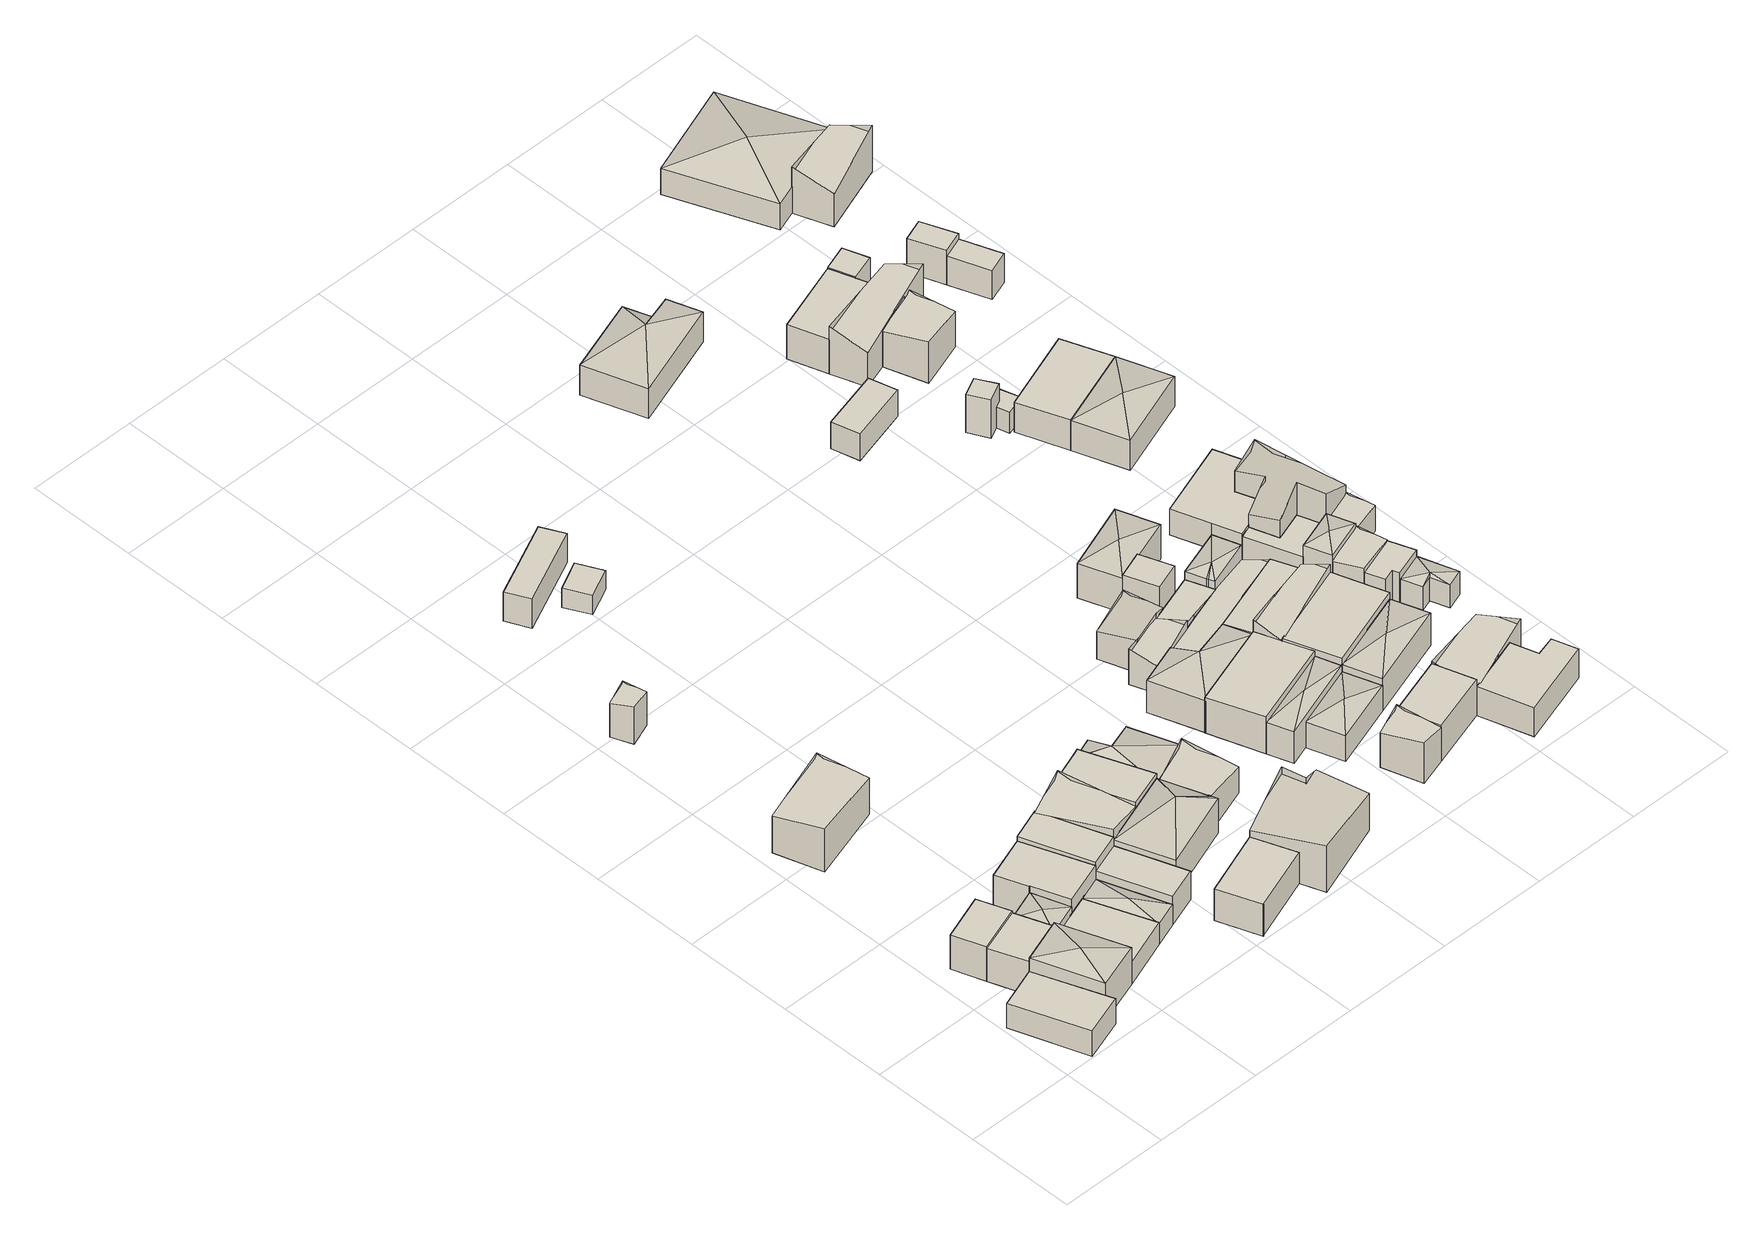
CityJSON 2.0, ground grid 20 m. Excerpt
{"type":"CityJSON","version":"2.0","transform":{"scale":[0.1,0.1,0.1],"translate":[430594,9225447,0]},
"CityObjects":{
"building1":{"type":"Building","attributes":{"Building Type":"Residential","Roof Shape":"shed","Roof Material":"Clay Tile Shingle","Roof Material Code":3,"Roof Direction":"southwest","Building Height":4.97,"Roof Slope":15.8,"Footprint Area":112.53,"Solar PV Capacity Low":14.09,"Solar PV Capacity High":18.51,"Solar Annual Energy Low":20317,"Solar Annual Energy High":26776,"Suitable PV Area":84.12},"geometry":[{"type":"MultiSurface","lod":"2.2","boundaries":[[[0,1,2,3]],[[3,2,4,5]],[[2,1,6,4]],[[1,0,7,6]],[[0,3,5,7]],[[5,4,6,7]]]}]},
"building2":{"type":"Building","attributes":{"Building Type":"Residential","Roof Shape":"flat","Roof Material":"Concrete Glazed Tile","Roof Material Code":1,"Roof Direction":"southwest","Building Height":7.09,"Roof Slope":11.8,"Footprint Area":53.39,"Solar PV Capacity Low":6.68,"Solar PV Capacity High":8.78,"Solar Annual Energy Low":9639,"Solar Annual Energy High":12704,"Suitable PV Area":39.91},"geometry":[{"type":"MultiSurface","lod":"2.2","boundaries":[[[8,9,10,11]],[[11,10,12,13]],[[10,9,14,12]],[[9,8,15,14]],[[8,11,13,15]],[[13,12,14,15]]]}]},
"building3":{"type":"Building","attributes":{"Building Type":"Residential","Roof Shape":"shed","Roof Material":"Concrete Glazed Tile","Roof Material Code":1,"Roof Direction":"southwest","Building Height":6.73,"Roof Slope":15.9,"Footprint Area":62.26,"Solar PV Capacity Low":7.8,"Solar PV Capacity High":10.24,"Solar Annual Energy Low":11240,"Solar Annual Energy High":14814,"Suitable PV Area":46.54},"geometry":[{"type":"MultiSurface","lod":"2.2","boundaries":[[[11,10,0,16]],[[16,0,17,18]],[[0,10,19,17]],[[10,11,20,19]],[[11,16,18,20]],[[18,17,19,20]]]}]},
"building4":{"type":"Building","attributes":{"Building Type":"Residential","Roof Shape":"hip","Roof Material":"Concrete Glazed Tile","Roof Material Code":1,"Roof Direction":"southwest","Building Height":7.65,"Roof Slope":22.9,"Footprint Area":112.6,"Solar PV Capacity Low":14.1,"Solar PV Capacity High":18.52,"Solar Annual Energy Low":20329,"Solar Annual Energy High":26793,"Suitable PV Area":84.17},"geometry":[{"type":"MultiSurface","lod":"2.2","boundaries":[[[0,21,22,16]],[[16,22,23,24]],[[22,21,25,23]],[[21,0,26,25]],[[0,16,24,26]],[[24,23,27]],[[23,25,27]],[[25,26,27]],[[26,24,27]]]}]},
"building5":{"type":"Building","attributes":{"Building Type":"Residential","Roof Shape":"hip","Roof Material":"Concrete Glazed Tile","Roof Material Code":1,"Roof Direction":"southwest","Building Height":5.55,"Roof Slope":22.8,"Footprint Area":43.38,"Solar PV Capacity Low":5.43,"Solar PV Capacity High":7.13,"Solar Annual Energy Low":7832,"Solar Annual Energy High":10322,"Suitable PV Area":32.43},"geometry":[{"type":"MultiSurface","lod":"2.2","boundaries":[[[28,11,16,29]],[[29,16,30,31]],[[16,11,32,30]],[[11,28,33,32]],[[28,29,31,33]],[[31,30,34]],[[30,32,34]],[[32,33,34]],[[33,31,34]]]}]},
"building6":{"type":"Building","attributes":{"Building Type":"Residential","Roof Shape":"shed","Roof Material":"Concrete Glazed Tile","Roof Material Code":1,"Roof Direction":"southwest","Building Height":4.19,"Roof Slope":15.1,"Footprint Area":125.39,"Solar PV Capacity Low":15.7,"Solar PV Capacity High":20.62,"Solar Annual Energy Low":22639,"Solar Annual Energy High":29837,"Suitable PV Area":93.73},"geometry":[{"type":"MultiSurface","lod":"2.2","boundaries":[[[35,16,22,36]],[[36,22,37,38]],[[22,16,39,37]],[[16,35,40,39]],[[35,36,38,40]],[[38,37,39,40]]]}]},
"building7":{"type":"Building","attributes":{"Building Type":"Residential","Roof Shape":"gable","Roof Material":"Concrete Glazed Tile","Roof Material Code":1,"Roof Direction":"southwest","Building Height":7.56,"Roof Slope":34.8,"Footprint Area":125.87,"Solar PV Capacity Low":15.76,"Solar PV Capacity High":20.7,"Solar Annual Energy Low":22725,"Solar Annual Energy High":29950,"Suitable PV Area":94.09},"geometry":[{"type":"MultiSurface","lod":"2.2","boundaries":[[[41,42,43,44]],[[44,43,45,46]],[[43,42,47,45]],[[42,41,48,47]],[[41,44,46,48]],[[46,45,47,48]]]}]},
"building8":{"type":"Building","attributes":{"Building Type":"Residential","Roof Shape":"shed","Roof Material":"Concrete Glazed Tile","Roof Material Code":1,"Roof Direction":"southwest","Building Height":6.76,"Roof Slope":14.5,"Footprint Area":108.68,"Solar PV Capacity Low":13.61,"Solar PV Capacity High":17.87,"Solar Annual Energy Low":19622,"Solar Annual Energy High":25861,"Suitable PV Area":81.24},"geometry":[{"type":"MultiSurface","lod":"2.2","boundaries":[[[49,50,51,28,29,52]],[[52,29,53,54]],[[29,28,55,53]],[[28,51,56,55]],[[51,50,57,56]],[[50,49,58,57]],[[49,52,54,58]],[[54,53,55,56,57,58]]]}]},
"building9":{"type":"Building","attributes":{"Building Type":"Residential","Roof Shape":"hip","Roof Material":"Concrete Glazed Tile","Roof Material Code":1,"Roof Direction":"southwest","Building Height":4.21,"Roof Slope":25.6,"Footprint Area":60.05,"Solar PV Capacity Low":7.52,"Solar PV Capacity High":9.88,"Solar Annual Energy Low":10842,"Solar Annual Energy High":14289,"Suitable PV Area":44.89},"geometry":[{"type":"MultiSurface","lod":"2.2","boundaries":[[[35,36,59,52]],[[52,59,60,61]],[[59,36,62,60]],[[36,35,40,62]],[[35,52,61,40]],[[61,60,63]],[[60,62,63]],[[62,40,63]],[[40,61,63]]]}]},
"building10":{"type":"Building","attributes":{"Building Type":"Residential","Roof Shape":"gable","Roof Material":"Concrete Glazed Tile","Roof Material Code":1,"Roof Direction":"southwest","Building Height":7.05,"Roof Slope":28,"Footprint Area":17.89,"Solar PV Capacity Low":2.24,"Solar PV Capacity High":2.94,"Solar Annual Energy Low":3230,"Solar Annual Energy High":4257,"Suitable PV Area":13.37},"geometry":[{"type":"MultiSurface","lod":"2.2","boundaries":[[[64,65,66,67]],[[67,66,68,69]],[[66,65,70,68]],[[65,64,71,70]],[[64,67,69,71]],[[69,68,70,71]]]}]},
"building11":{"type":"Building","attributes":{"Building Type":"Residential","Roof Shape":"flat","Roof Material":"Concrete Glazed Tile","Roof Material Code":1,"Roof Direction":"southwest","Building Height":7.66,"Roof Slope":14.9,"Footprint Area":80.57,"Solar PV Capacity Low":10.09,"Solar PV Capacity High":13.25,"Solar Annual Energy Low":14546,"Solar Annual Energy High":19171,"Suitable PV Area":60.22},"geometry":[{"type":"MultiSurface","lod":"2.2","boundaries":[[[72,49,52,73]],[[73,52,74,75]],[[52,49,76,74]],[[49,72,77,76]],[[72,73,75,77]],[[75,74,76,77]]]}]},
"building12":{"type":"Building","attributes":{"Building Type":"Residential","Roof Shape":"flat","Roof Material":"Concrete Glazed Tile","Roof Material Code":1,"Roof Direction":"southwest","Building Height":5.9,"Roof Slope":10.7,"Footprint Area":78.92,"Solar PV Capacity Low":9.88,"Solar PV Capacity High":12.98,"Solar Annual Energy Low":14249,"Solar Annual Energy High":18779,"Suitable PV Area":59},"geometry":[{"type":"MultiSurface","lod":"2.2","boundaries":[[[52,59,78,73]],[[73,78,79,80]],[[78,59,81,79]],[[59,52,82,81]],[[52,73,80,82]],[[80,79,81,82]]]}]},
"building13":{"type":"Building","attributes":{"Building Type":"Residential","Roof Shape":"gable","Roof Material":"Concrete Glazed Tile","Roof Material Code":1,"Roof Direction":"southwest","Building Height":7.24,"Roof Slope":27.8,"Footprint Area":102.89,"Solar PV Capacity Low":12.88,"Solar PV Capacity High":16.92,"Solar Annual Energy Low":18577,"Solar Annual Energy High":24483,"Suitable PV Area":76.91},"geometry":[{"type":"MultiSurface","lod":"2.2","boundaries":[[[83,72,73,84]],[[84,73,85,86]],[[73,72,87,85]],[[72,83,88,87]],[[83,84,86,88]],[[86,85,87,88]]]}]},
"building14":{"type":"Building","attributes":{"Building Type":"Residential","Roof Shape":"shed","Roof Material":"Concrete Glazed Tile","Roof Material Code":1,"Roof Direction":"southwest","Building Height":6.35,"Roof Slope":13.1,"Footprint Area":103.52,"Solar PV Capacity Low":12.96,"Solar PV Capacity High":17.02,"Solar Annual Energy Low":18690,"Solar Annual Energy High":24632,"Suitable PV Area":77.38},"geometry":[{"type":"MultiSurface","lod":"2.2","boundaries":[[[89,90,91,92,93]],[[93,92,94,95]],[[92,91,96,94]],[[91,90,97,96]],[[90,89,98,97]],[[89,93,95,98]],[[95,94,96,97,98]]]}]},
"building15":{"type":"Building","attributes":{"Building Type":"Residential","Roof Shape":"hip","Roof Material":"Concrete Glazed Tile","Roof Material Code":1,"Roof Direction":"southwest","Building Height":7.12,"Roof Slope":26.9,"Footprint Area":154.32,"Solar PV Capacity Low":19.32,"Solar PV Capacity High":25.38,"Solar Annual Energy Low":27861,"Solar Annual Energy High":36718,"Suitable PV Area":115.35},"geometry":[{"type":"MultiSurface","lod":"2.2","boundaries":[[[73,99,100,101,102,103,104]],[[104,103,105,106]],[[103,102,107,105]],[[102,101,108,107]],[[101,100,109,108]],[[100,99,110,109]],[[99,73,111,110]],[[73,104,106,111]],[[106,105,112]],[[105,107,112]],[[107,108,112]],[[108,109,112]],[[109,110,112]],[[110,111,112]],[[111,106,112]]]}]},
"building16":{"type":"Building","attributes":{"Building Type":"Residential","Roof Shape":"shed","Roof Material":"Concrete Glazed Tile","Roof Material Code":1,"Roof Direction":"southwest","Building Height":7.72,"Roof Slope":18,"Footprint Area":93.07,"Solar PV Capacity Low":11.65,"Solar PV Capacity High":15.3,"Solar Annual Energy Low":16803,"Solar Annual Energy High":22144,"Suitable PV Area":69.57},"geometry":[{"type":"MultiSurface","lod":"2.2","boundaries":[[[113,83,84,104]],[[104,84,114,115]],[[84,83,116,114]],[[83,113,117,116]],[[113,104,115,117]],[[115,114,116,117]]]}]},
"building17":{"type":"Building","attributes":{"Building Type":"Residential","Roof Shape":"shed","Roof Material":"Concrete Glazed Tile","Roof Material Code":1,"Roof Direction":"southwest","Building Height":5.9,"Roof Slope":11.2,"Footprint Area":70.8,"Solar PV Capacity Low":8.86,"Solar PV Capacity High":11.64,"Solar Annual Energy Low":12782,"Solar Annual Energy High":16846,"Suitable PV Area":52.92},"geometry":[{"type":"MultiSurface","lod":"2.2","boundaries":[[[118,119,120,121]],[[121,120,122,123]],[[120,119,124,122]],[[119,118,125,124]],[[118,121,123,125]],[[123,122,124,125]]]}]},
"building18":{"type":"Building","attributes":{"Building Type":"Residential","Roof Shape":"flat","Roof Material":"Concrete Glazed Tile","Roof Material Code":1,"Roof Direction":"southwest","Building Height":4.03,"Roof Slope":9.4,"Footprint Area":28.44,"Solar PV Capacity Low":3.56,"Solar PV Capacity High":4.68,"Solar Annual Energy Low":5135,"Solar Annual Energy High":6767,"Suitable PV Area":21.26},"geometry":[{"type":"MultiSurface","lod":"2.2","boundaries":[[[126,127,128,129]],[[129,128,130,131]],[[128,127,132,130]],[[127,126,133,132]],[[126,129,131,133]],[[131,130,132,133]]]}]},
"building19":{"type":"Building","attributes":{"Building Type":"Residential","Roof Shape":"gable","Roof Material":"Concrete Glazed Tile","Roof Material Code":1,"Roof Direction":"southwest","Building Height":7.69,"Roof Slope":29.5,"Footprint Area":175.92,"Solar PV Capacity Low":22.03,"Solar PV Capacity High":28.93,"Solar Annual Energy Low":31761,"Solar Annual Energy High":41858,"Suitable PV Area":131.5},"geometry":[{"type":"MultiSurface","lod":"2.2","boundaries":[[[134,135,136,89,137,138]],[[138,137,139,140]],[[137,89,141,139]],[[89,136,142,141]],[[136,135,143,142]],[[135,134,144,143]],[[134,138,140,144]],[[140,139,141,142,143,144]]]}]},
"building20":{"type":"Building","attributes":{"Building Type":"Residential","Roof Shape":"hip","Roof Material":"Concrete Glazed Tile","Roof Material Code":1,"Roof Direction":"southwest","Building Height":5.99,"Roof Slope":27.5,"Footprint Area":102.04,"Solar PV Capacity Low":12.78,"Solar PV Capacity High":16.78,"Solar Annual Energy Low":18422,"Solar Annual Energy High":24279,"Suitable PV Area":76.27},"geometry":[{"type":"MultiSurface","lod":"2.2","boundaries":[[[113,104,145,146,147,148,149]],[[149,148,150,151]],[[148,147,152,150]],[[147,146,153,152]],[[146,145,154,153]],[[145,104,155,154]],[[104,113,156,155]],[[113,149,151,156]],[[151,150,157]],[[150,152,157]],[[152,153,157]],[[153,154,157]],[[154,155,157]],[[155,156,157]],[[156,151,157]]]}]},
"building21":{"type":"Building","attributes":{"Building Type":"Residential","Roof Shape":"gable","Roof Material":"Concrete Glazed Tile","Roof Material Code":1,"Roof Direction":"southwest","Building Height":5.41,"Roof Slope":34.1,"Footprint Area":86.04,"Solar PV Capacity Low":10.77,"Solar PV Capacity High":14.15,"Solar Annual Energy Low":15534,"Solar Annual Energy High":20472,"Suitable PV Area":64.31},"geometry":[{"type":"MultiSurface","lod":"2.2","boundaries":[[[145,104,103,102,158]],[[158,102,159,160]],[[102,103,161,159]],[[103,104,162,161]],[[104,145,163,162]],[[145,158,160,163]],[[160,159,161,162,163]]]}]},
"building22":{"type":"Building","attributes":{"Building Type":"Residential","Roof Shape":"hip","Roof Material":"Concrete Glazed Tile","Roof Material Code":1,"Roof Direction":"southwest","Building Height":6.63,"Roof Slope":26.5,"Footprint Area":122.01,"Solar PV Capacity Low":15.28,"Solar PV Capacity High":20.06,"Solar Annual Energy Low":22028,"Solar Annual Energy High":29031,"Suitable PV Area":91.2},"geometry":[{"type":"MultiSurface","lod":"2.2","boundaries":[[[164,165,166,167,168,169]],[[169,168,170,171]],[[168,167,172,170]],[[167,166,173,172]],[[166,165,174,173]],[[165,164,175,174]],[[164,169,171,175]],[[171,170,176]],[[170,172,176]],[[172,173,176]],[[173,174,176]],[[174,175,176]],[[175,171,176]]]}]},
"building23":{"type":"Building","attributes":{"Building Type":"Residential","Roof Shape":"shed","Roof Material":"Concrete Glazed Tile","Roof Material Code":1,"Roof Direction":"southwest","Building Height":7.16,"Roof Slope":19.8,"Footprint Area":167.27,"Solar PV Capacity Low":20.94,"Solar PV Capacity High":27.51,"Solar Annual Energy Low":30199,"Solar Annual Energy High":39800,"Suitable PV Area":125.03},"geometry":[{"type":"MultiSurface","lod":"2.2","boundaries":[[[177,178,179,180]],[[180,179,181,182]],[[179,178,183,181]],[[178,177,184,183]],[[177,180,182,184]],[[182,181,183,184]]]}]},
"building24":{"type":"Building","attributes":{"Building Type":"Residential","Roof Shape":"hip","Roof Material":"Concrete Glazed Tile","Roof Material Code":1,"Roof Direction":"southwest","Building Height":6.55,"Roof Slope":22.4,"Footprint Area":74.97,"Solar PV Capacity Low":9.39,"Solar PV Capacity High":12.33,"Solar Annual Energy Low":13535,"Solar Annual Energy High":17838,"Suitable PV Area":56.04},"geometry":[{"type":"MultiSurface","lod":"2.2","boundaries":[[[180,179,185,186]],[[186,185,187,188]],[[185,179,189,187]],[[179,180,190,189]],[[180,186,188,190]],[[188,187,191]],[[187,189,191]],[[189,190,191]],[[190,188,191]]]}]},
"building25":{"type":"Building","attributes":{"Building Type":"Residential","Roof Shape":"gable","Roof Material":"Concrete Glazed Tile","Roof Material Code":1,"Roof Direction":"southwest","Building Height":5.63,"Roof Slope":32.2,"Footprint Area":48.17,"Solar PV Capacity Low":6.03,"Solar PV Capacity High":7.92,"Solar Annual Energy Low":8696,"Solar Annual Energy High":11461,"Suitable PV Area":36.01},"geometry":[{"type":"MultiSurface","lod":"2.2","boundaries":[[[192,167,193,194,195,196]],[[196,195,197,198]],[[195,194,199,197]],[[194,193,200,199]],[[193,167,201,200]],[[167,192,202,201]],[[192,196,198,202]],[[198,197,199,200,201,202]]]}]},
"building26":{"type":"Building","attributes":{"Building Type":"Residential","Roof Shape":"gable","Roof Material":"Concrete Glazed Tile","Roof Material Code":1,"Roof Direction":"southwest","Building Height":7.14,"Roof Slope":32.4,"Footprint Area":40.78,"Solar PV Capacity Low":5.11,"Solar PV Capacity High":6.71,"Solar Annual Energy Low":7363,"Solar Annual Energy High":9704,"Suitable PV Area":30.48},"geometry":[{"type":"MultiSurface","lod":"2.2","boundaries":[[[203,204,205,206]],[[206,205,207,208]],[[205,204,209,207]],[[204,203,210,209]],[[203,206,208,210]],[[208,207,209,210]]]}]},
"building27":{"type":"Building","attributes":{"Building Type":"Residential","Roof Shape":"hip","Roof Material":"Concrete Glazed Tile","Roof Material Code":1,"Roof Direction":"southwest","Building Height":5.34,"Roof Slope":25,"Footprint Area":84.3,"Solar PV Capacity Low":10.55,"Solar PV Capacity High":13.86,"Solar Annual Energy Low":15219,"Solar Annual Energy High":20057,"Suitable PV Area":63.01},"geometry":[{"type":"MultiSurface","lod":"2.2","boundaries":[[[186,211,212,213]],[[213,212,214,215]],[[212,211,216,214]],[[211,186,217,216]],[[186,213,215,217]],[[215,214,218]],[[214,216,218]],[[216,217,218]],[[217,215,218]]]}]},
"building28":{"type":"Building","attributes":{"Building Type":"Residential","Roof Shape":"gable","Roof Material":"Concrete Glazed Tile","Roof Material Code":1,"Roof Direction":"southwest","Building Height":5.71,"Roof Slope":28.3,"Footprint Area":60.5,"Solar PV Capacity Low":7.58,"Solar PV Capacity High":9.95,"Solar Annual Energy Low":10923,"Solar Annual Energy High":14396,"Suitable PV Area":45.22},"geometry":[{"type":"MultiSurface","lod":"2.2","boundaries":[[[219,220,221,194,222,223]],[[223,222,224,225]],[[222,194,226,224]],[[194,221,227,226]],[[221,220,228,227]],[[220,219,229,228]],[[219,223,225,229]],[[225,224,226,227,228,229]]]}]},
"building29":{"type":"Building","attributes":{"Building Type":"Residential","Roof Shape":"flat","Roof Material":"Concrete Glazed Tile","Roof Material Code":1,"Roof Direction":"southwest","Building Height":7.52,"Roof Slope":7.3,"Footprint Area":85.91,"Solar PV Capacity Low":10.76,"Solar PV Capacity High":14.13,"Solar Annual Energy Low":15511,"Solar Annual Energy High":20442,"Suitable PV Area":64.22},"geometry":[{"type":"MultiSurface","lod":"2.2","boundaries":[[[230,203,206,231]],[[231,206,232,233]],[[206,203,234,232]],[[203,230,235,234]],[[230,231,233,235]],[[233,232,234,235]]]}]},
"building30":{"type":"Building","attributes":{"Building Type":"Residential","Roof Shape":"shed","Roof Material":"Concrete Glazed Tile","Roof Material Code":1,"Roof Direction":"southwest","Building Height":5.46,"Roof Slope":19.6,"Footprint Area":49.72,"Solar PV Capacity Low":6.23,"Solar PV Capacity High":8.18,"Solar Annual Energy Low":8977,"Solar Annual Energy High":11831,"Suitable PV Area":37.17},"geometry":[{"type":"MultiSurface","lod":"2.2","boundaries":[[[236,237,194,193,238]],[[238,193,239,240]],[[193,194,199,239]],[[194,237,241,199]],[[237,236,242,241]],[[236,238,240,242]],[[240,239,199,241,242]]]}]},
"building31":{"type":"Building","attributes":{"Building Type":"Residential","Roof Shape":"shed","Roof Material":"Concrete Glazed Tile","Roof Material Code":1,"Roof Direction":"southwest","Building Height":7.89,"Roof Slope":11.1,"Footprint Area":31.93,"Solar PV Capacity Low":4,"Solar PV Capacity High":5.25,"Solar Annual Energy Low":5764,"Solar Annual Energy High":7597,"Suitable PV Area":23.87},"geometry":[{"type":"MultiSurface","lod":"2.2","boundaries":[[[243,244,245,246]],[[246,245,247,248]],[[245,244,249,247]],[[244,243,250,249]],[[243,246,248,250]],[[248,247,249,250]]]}]},
"building32":{"type":"Building","attributes":{"Building Type":"Residential","Roof Shape":"gable","Roof Material":"Concrete Glazed Tile","Roof Material Code":1,"Roof Direction":"southwest","Building Height":4.05,"Roof Slope":28,"Footprint Area":114.8,"Solar PV Capacity Low":14.37,"Solar PV Capacity High":18.88,"Solar Annual Energy Low":20727,"Solar Annual Energy High":27317,"Suitable PV Area":85.82},"geometry":[{"type":"MultiSurface","lod":"2.2","boundaries":[[[251,252,253,236,238,193,167,166,165,254,255]],[[255,254,256,257]],[[254,165,258,256]],[[165,166,259,258]],[[166,167,260,259]],[[167,193,261,260]],[[193,238,262,261]],[[238,236,263,262]],[[236,253,264,263]],[[253,252,265,264]],[[252,251,266,265]],[[251,255,257,266]],[[257,256,258,259,260,261,262,263,264,265,266]]]}]},
"building33":{"type":"Building","attributes":{"Building Type":"Residential","Roof Shape":"hip","Roof Material":"Concrete Glazed Tile","Roof Material Code":1,"Roof Direction":"southwest","Building Height":7.17,"Roof Slope":22.9,"Footprint Area":99.02,"Solar PV Capacity Low":12.4,"Solar PV Capacity High":16.28,"Solar Annual Energy Low":17878,"Solar Annual Energy High":23562,"Suitable PV Area":74.02},"geometry":[{"type":"MultiSurface","lod":"2.2","boundaries":[[[267,268,244,269]],[[269,244,270,271]],[[244,268,272,270]],[[268,267,273,272]],[[267,269,271,273]],[[271,270,274]],[[270,272,274]],[[272,273,274]],[[273,271,274]]]}]},
"building34":{"type":"Building","attributes":{"Building Type":"Residential","Roof Shape":"shed","Roof Material":"Concrete Glazed Tile","Roof Material Code":1,"Roof Direction":"southwest","Building Height":6.4,"Roof Slope":19.3,"Footprint Area":83.24,"Solar PV Capacity Low":10.42,"Solar PV Capacity High":13.69,"Solar Annual Energy Low":15028,"Solar Annual Energy High":19806,"Suitable PV Area":62.22},"geometry":[{"type":"MultiSurface","lod":"2.2","boundaries":[[[251,165,177,275,276,277]],[[277,276,278,279]],[[276,275,280,278]],[[275,177,281,280]],[[177,165,174,281]],[[165,251,282,174]],[[251,277,279,282]],[[279,278,280,281,174,282]]]}]},
"building35":{"type":"Building","attributes":{"Building Type":"Residential","Roof Shape":"gable","Roof Material":"Concrete Glazed Tile","Roof Material Code":1,"Roof Direction":"southwest","Building Height":7.43,"Roof Slope":25.8,"Footprint Area":78.54,"Solar PV Capacity Low":9.83,"Solar PV Capacity High":12.92,"Solar Annual Energy Low":14179,"Solar Annual Energy High":18687,"Suitable PV Area":58.71},"geometry":[{"type":"MultiSurface","lod":"2.2","boundaries":[[[277,276,275,177,283,284]],[[284,283,285,286]],[[283,177,287,285]],[[177,275,288,287]],[[275,276,289,288]],[[276,277,290,289]],[[277,284,286,290]],[[286,285,287,288,289,290]]]}]},
"building36":{"type":"Building","attributes":{"Building Type":"Residential","Roof Shape":"flat","Roof Material":"Concrete Glazed Tile","Roof Material Code":1,"Roof Direction":"southwest","Building Height":7.91,"Roof Slope":8.7,"Footprint Area":161.37,"Solar PV Capacity Low":20.2,"Solar PV Capacity High":26.54,"Solar Annual Energy Low":29134,"Solar Annual Energy High":38396,"Suitable PV Area":120.62},"geometry":[{"type":"MultiSurface","lod":"2.2","boundaries":[[[284,283,291,292]],[[292,291,293,294]],[[291,283,295,293]],[[283,284,296,295]],[[284,292,294,296]],[[294,293,295,296]]]}]},
"building37":{"type":"Building","attributes":{"Building Type":"Residential","Roof Shape":"hip","Roof Material":"Concrete Glazed Tile","Roof Material Code":1,"Roof Direction":"southwest","Building Height":6.74,"Roof Slope":29.1,"Footprint Area":109.86,"Solar PV Capacity Low":13.75,"Solar PV Capacity High":18.07,"Solar Annual Energy Low":19834,"Solar Annual Energy High":26140,"Suitable PV Area":82.12},"geometry":[{"type":"MultiSurface","lod":"2.2","boundaries":[[[297,186,213,298]],[[298,213,299,300]],[[213,186,301,299]],[[186,297,302,301]],[[297,298,300,302]],[[300,299,303]],[[299,301,303]],[[301,302,303]],[[302,300,303]]]}]},
"building38":{"type":"Building","attributes":{"Building Type":"Residential","Roof Shape":"hip","Roof Material":"Concrete Glazed Tile","Roof Material Code":1,"Roof Direction":"southwest","Building Height":7.22,"Roof Slope":24.1,"Footprint Area":45.61,"Solar PV Capacity Low":5.71,"Solar PV Capacity High":7.5,"Solar Annual Energy Low":8235,"Solar Annual Energy High":10853,"Suitable PV Area":34.09},"geometry":[{"type":"MultiSurface","lod":"2.2","boundaries":[[[237,304,305,253,252,306]],[[306,252,307,308]],[[252,253,309,307]],[[253,305,310,309]],[[305,304,311,310]],[[304,237,312,311]],[[237,306,308,312]],[[308,307,313]],[[307,309,313]],[[309,310,313]],[[310,311,313]],[[311,312,313]],[[312,308,313]]]}]},
"building39":{"type":"Building","attributes":{"Building Type":"Residential","Roof Shape":"hip","Roof Material":"Concrete Glazed Tile","Roof Material Code":1,"Roof Direction":"southwest","Building Height":6.16,"Roof Slope":25.5,"Footprint Area":190.75,"Solar PV Capacity Low":23.88,"Solar PV Capacity High":31.37,"Solar Annual Energy Low":34439,"Solar Annual Energy High":45387,"Suitable PV Area":142.59},"geometry":[{"type":"MultiSurface","lod":"2.2","boundaries":[[[314,315,316,317,318,319]],[[319,318,320,321]],[[318,317,322,320]],[[317,316,323,322]],[[316,315,324,323]],[[315,314,325,324]],[[314,319,321,325]],[[321,320,326]],[[320,322,326]],[[322,323,326]],[[323,324,326]],[[324,325,326]],[[325,321,326]]]}]},
"building40":{"type":"Building","attributes":{"Building Type":"Residential","Roof Shape":"flat","Roof Material":"Concrete Glazed Tile","Roof Material Code":1,"Roof Direction":"southwest","Building Height":6.03,"Roof Slope":12.5,"Footprint Area":123.58,"Solar PV Capacity Low":15.47,"Solar PV Capacity High":20.32,"Solar Annual Energy Low":22312,"Solar Annual Energy High":29406,"Suitable PV Area":92.38},"geometry":[{"type":"MultiSurface","lod":"2.2","boundaries":[[[327,328,329,231,330,331,332]],[[332,331,333,334]],[[331,330,335,333]],[[330,231,336,335]],[[231,329,337,336]],[[329,328,338,337]],[[328,327,339,338]],[[327,332,334,339]],[[334,333,335,336,337,338,339]]]}]},
"building41":{"type":"Building","attributes":{"Building Type":"Residential","Roof Shape":"gable","Roof Material":"Concrete Glazed Tile","Roof Material Code":1,"Roof Direction":"southwest","Building Height":5.44,"Roof Slope":32,"Footprint Area":109.28,"Solar PV Capacity Low":13.68,"Solar PV Capacity High":17.97,"Solar Annual Energy Low":19729,"Solar Annual Energy High":26001,"Suitable PV Area":81.68},"geometry":[{"type":"MultiSurface","lod":"2.2","boundaries":[[[340,230,231,329,341]],[[341,329,342,343]],[[329,231,344,342]],[[231,230,345,344]],[[230,340,346,345]],[[340,341,343,346]],[[343,342,344,345,346]]]}]},
"building42":{"type":"Building","attributes":{"Building Type":"Residential","Roof Shape":"flat","Roof Material":"Concrete Glazed Tile","Roof Material Code":1,"Roof Direction":"southwest","Building Height":5.55,"Roof Slope":14.6,"Footprint Area":57.12,"Solar PV Capacity Low":7.15,"Solar PV Capacity High":9.39,"Solar Annual Energy Low":10312,"Solar Annual Energy High":13591,"Suitable PV Area":42.7},"geometry":[{"type":"MultiSurface","lod":"2.2","boundaries":[[[347,348,349,350]],[[350,349,351,352]],[[349,348,353,351]],[[348,347,354,353]],[[347,350,352,354]],[[352,351,353,354]]]}]},
"building43":{"type":"Building","attributes":{"Building Type":"Residential","Roof Shape":"flat","Roof Material":"Concrete Glazed Tile","Roof Material Code":1,"Roof Direction":"southwest","Building Height":4.88,"Roof Slope":7.5,"Footprint Area":50.23,"Solar PV Capacity Low":6.29,"Solar PV Capacity High":8.26,"Solar Annual Energy Low":9068,"Solar Annual Energy High":11951,"Suitable PV Area":37.54},"geometry":[{"type":"MultiSurface","lod":"2.2","boundaries":[[[355,356,357,358,359,360]],[[360,359,361,362]],[[359,358,363,361]],[[358,357,364,363]],[[357,356,365,364]],[[356,355,366,365]],[[355,360,362,366]],[[362,361,363,364,365,366]]]}]},
"building44":{"type":"Building","attributes":{"Building Type":"Residential","Roof Shape":"hip","Roof Material":"Concrete Glazed Tile","Roof Material Code":1,"Roof Direction":"southwest","Building Height":7.31,"Roof Slope":24.7,"Footprint Area":39.09,"Solar PV Capacity Low":4.89,"Solar PV Capacity High":6.43,"Solar Annual Energy Low":7058,"Solar Annual Energy High":9302,"Suitable PV Area":29.22},"geometry":[{"type":"MultiSurface","lod":"2.2","boundaries":[[[359,358,367,368]],[[368,367,369,370]],[[367,358,371,369]],[[358,359,372,371]],[[359,368,370,372]],[[370,369,373]],[[369,371,373]],[[371,372,373]],[[372,370,373]]]}]},
"building45":{"type":"Building","attributes":{"Building Type":"Residential","Roof Shape":"gable","Roof Material":"Concrete Glazed Tile","Roof Material Code":1,"Roof Direction":"southwest","Building Height":6.07,"Roof Slope":31.8,"Footprint Area":41.05,"Solar PV Capacity Low":5.14,"Solar PV Capacity High":6.75,"Solar Annual Energy Low":7411,"Solar Annual Energy High":9767,"Suitable PV Area":30.68},"geometry":[{"type":"MultiSurface","lod":"2.2","boundaries":[[[368,367,374,375]],[[375,374,376,377]],[[374,367,378,376]],[[367,368,379,378]],[[368,375,377,379]],[[377,376,378,379]]]}]},
"building46":{"type":"Building","attributes":{"Building Type":"Residential","Roof Shape":"shed","Roof Material":"Concrete Glazed Tile","Roof Material Code":1,"Roof Direction":"southwest","Building Height":5.96,"Roof Slope":13.7,"Footprint Area":35.39,"Solar PV Capacity Low":4.43,"Solar PV Capacity High":5.82,"Solar Annual Energy Low":6389,"Solar Annual Energy High":8420,"Suitable PV Area":26.45},"geometry":[{"type":"MultiSurface","lod":"2.2","boundaries":[[[380,381,375,374,382,383]],[[383,382,384,385]],[[382,374,386,384]],[[374,375,387,386]],[[375,381,388,387]],[[381,380,389,388]],[[380,383,385,389]],[[385,384,386,387,388,389]]]}]},
"building47":{"type":"Building","attributes":{"Building Type":"Residential","Roof Shape":"hip","Roof Material":"Concrete Glazed Tile","Roof Material Code":1,"Roof Direction":"southwest","Building Height":4.76,"Roof Slope":27.7,"Footprint Area":32.88,"Solar PV Capacity Low":4.12,"Solar PV Capacity High":5.41,"Solar Annual Energy Low":5937,"Solar Annual Energy High":7825,"Suitable PV Area":24.58},"geometry":[{"type":"MultiSurface","lod":"2.2","boundaries":[[[380,390,391,392,393,381]],[[381,393,394,395]],[[393,392,396,394]],[[392,391,397,396]],[[391,390,398,397]],[[390,380,399,398]],[[380,381,395,399]],[[395,394,400]],[[394,396,400]],[[396,397,400]],[[397,398,400]],[[398,399,400]],[[399,395,400]]]}]},
"building48":{"type":"Building","attributes":{"Building Type":"Residential","Roof Shape":"flat","Roof Material":"Concrete Glazed Tile","Roof Material Code":1,"Roof Direction":"southwest","Building Height":5.41,"Roof Slope":13.2,"Footprint Area":142.29,"Solar PV Capacity Low":17.82,"Solar PV Capacity High":23.4,"Solar Annual Energy Low":25690,"Solar Annual Energy High":33857,"Suitable PV Area":106.36},"geometry":[{"type":"MultiSurface","lod":"2.2","boundaries":[[[401,402,403,404,405,406,357,407]],[[407,357,408,409]],[[357,406,410,408]],[[406,405,411,410]],[[405,404,412,411]],[[404,403,413,412]],[[403,402,414,413]],[[402,401,415,414]],[[401,407,409,415]],[[409,408,410,411,412,413,414,415]]]}]},
"building49":{"type":"Building","attributes":{"Building Type":"Residential","Roof Shape":"shed","Roof Material":"Concrete Glazed Tile","Roof Material Code":1,"Roof Direction":"southwest","Building Height":7.84,"Roof Slope":15.8,"Footprint Area":15.45,"Solar PV Capacity Low":1.93,"Solar PV Capacity High":2.54,"Solar Annual Energy Low":2790,"Solar Annual Energy High":3677,"Suitable PV Area":11.55},"geometry":[{"type":"MultiSurface","lod":"2.2","boundaries":[[[416,417,418,419]],[[419,418,420,421]],[[418,417,422,420]],[[417,416,423,422]],[[416,419,421,423]],[[421,420,422,423]]]}]},
"building50":{"type":"Building","attributes":{"Building Type":"Residential","Roof Shape":"shed","Roof Material":"Concrete Glazed Tile","Roof Material Code":1,"Roof Direction":"southwest","Building Height":4.27,"Roof Slope":12.8,"Footprint Area":16.27,"Solar PV Capacity Low":2.04,"Solar PV Capacity High":2.67,"Solar Annual Energy Low":2937,"Solar Annual Energy High":3870,"Suitable PV Area":12.16},"geometry":[{"type":"MultiSurface","lod":"2.2","boundaries":[[[424,425,426,427]],[[427,426,428,429]],[[426,425,430,428]],[[425,424,431,430]],[[424,427,429,431]],[[429,428,430,431]]]}]},
"building51":{"type":"Building","attributes":{"Building Type":"Residential","Roof Shape":"gable","Roof Material":"Concrete Glazed Tile","Roof Material Code":1,"Roof Direction":"southwest","Building Height":7.5,"Roof Slope":33.4,"Footprint Area":131.83,"Solar PV Capacity Low":16.51,"Solar PV Capacity High":21.68,"Solar Annual Energy Low":23800,"Solar Annual Energy High":31367,"Suitable PV Area":98.54},"geometry":[{"type":"MultiSurface","lod":"2.2","boundaries":[[[401,356,355,360,359,432,433,434,403,402]],[[402,403,435,436]],[[403,434,437,435]],[[434,433,438,437]],[[433,432,439,438]],[[432,359,440,439]],[[359,360,441,440]],[[360,355,442,441]],[[355,356,443,442]],[[356,401,444,443]],[[401,402,436,444]],[[436,435,437,438,439,440,441,442,443,444]]]}]},
"building52":{"type":"Building","attributes":{"Building Type":"Residential","Roof Shape":"gable","Roof Material":"Concrete Glazed Tile","Roof Material Code":1,"Roof Direction":"southwest","Building Height":5.3,"Roof Slope":28,"Footprint Area":33.53,"Solar PV Capacity Low":4.2,"Solar PV Capacity High":5.51,"Solar Annual Energy Low":6054,"Solar Annual Energy High":7978,"Suitable PV Area":25.06},"geometry":[{"type":"MultiSurface","lod":"2.2","boundaries":[[[368,445,432,359]],[[359,432,446,447]],[[432,445,448,446]],[[445,368,449,448]],[[368,359,447,449]],[[447,446,448,449]]]}]},
"building53":{"type":"Building","attributes":{"Building Type":"Residential","Roof Shape":"flat","Roof Material":"Concrete Glazed Tile","Roof Material Code":1,"Roof Direction":"southwest","Building Height":7.12,"Roof Slope":12.4,"Footprint Area":98.75,"Solar PV Capacity Low":12.36,"Solar PV Capacity High":16.24,"Solar Annual Energy Low":17829,"Solar Annual Energy High":23497,"Suitable PV Area":73.82},"geometry":[{"type":"MultiSurface","lod":"2.2","boundaries":[[[450,451,452,453]],[[453,452,454,455]],[[452,451,456,454]],[[451,450,457,456]],[[450,453,455,457]],[[455,454,456,457]]]}]},
"building54":{"type":"Building","attributes":{"Building Type":"Residential","Roof Shape":"gable","Roof Material":"Concrete Glazed Tile","Roof Material Code":1,"Roof Direction":"southwest","Building Height":7.09,"Roof Slope":28.4,"Footprint Area":120.03,"Solar PV Capacity Low":15.03,"Solar PV Capacity High":19.74,"Solar Annual Energy Low":21671,"Solar Annual Energy High":28560,"Suitable PV Area":89.72},"geometry":[{"type":"MultiSurface","lod":"2.2","boundaries":[[[458,452,459,460]],[[460,459,461,462]],[[459,452,463,461]],[[452,458,464,463]],[[458,460,462,464]],[[462,461,463,464]]]}]},
"building55":{"type":"Building","attributes":{"Building Type":"Residential","Roof Shape":"gable","Roof Material":"Concrete Glazed Tile","Roof Material Code":1,"Roof Direction":"southwest","Building Height":7.35,"Roof Slope":30.4,"Footprint Area":69.1,"Solar PV Capacity Low":8.65,"Solar PV Capacity High":11.36,"Solar Annual Energy Low":12476,"Solar Annual Energy High":16442,"Suitable PV Area":51.65},"geometry":[{"type":"MultiSurface","lod":"2.2","boundaries":[[[465,466,467,468]],[[468,467,469,470]],[[467,466,471,469]],[[466,465,472,471]],[[465,468,470,472]],[[470,469,471,472]]]}]},
"building56":{"type":"Building","attributes":{"Building Type":"Residential","Roof Shape":"shed","Roof Material":"Concrete Glazed Tile","Roof Material Code":1,"Roof Direction":"southwest","Building Height":6.05,"Roof Slope":11.2,"Footprint Area":145.21,"Solar PV Capacity Low":18.18,"Solar PV Capacity High":23.88,"Solar Annual Energy Low":26217,"Solar Annual Energy High":34552,"Suitable PV Area":108.54},"geometry":[{"type":"MultiSurface","lod":"2.2","boundaries":[[[473,474,475,476]],[[476,475,477,478]],[[475,474,479,477]],[[474,473,480,479]],[[473,476,478,480]],[[478,477,479,480]]]}]},
"building57":{"type":"Building","attributes":{"Building Type":"Residential","Roof Shape":"hip","Roof Material":"Concrete Glazed Tile","Roof Material Code":1,"Roof Direction":"southwest","Building Height":6.21,"Roof Slope":22.8,"Footprint Area":154.31,"Solar PV Capacity Low":19.32,"Solar PV Capacity High":25.38,"Solar Annual Energy Low":27860,"Solar Annual Energy High":36717,"Suitable PV Area":115.35},"geometry":[{"type":"MultiSurface","lod":"2.2","boundaries":[[[476,475,481,482]],[[482,481,483,484]],[[481,475,485,483]],[[475,476,478,485]],[[476,482,484,478]],[[484,483,486]],[[483,485,486]],[[485,478,486]],[[478,484,486]]]}]},
"building58":{"type":"Building","attributes":{"Building Type":"Residential","Roof Shape":"flat","Roof Material":"Concrete Glazed Tile","Roof Material Code":1,"Roof Direction":"southwest","Building Height":7.29,"Roof Slope":7.2,"Footprint Area":22.22,"Solar PV Capacity Low":2.78,"Solar PV Capacity High":3.65,"Solar Annual Energy Low":4012,"Solar Annual Energy High":5288,"Suitable PV Area":16.61},"geometry":[{"type":"MultiSurface","lod":"2.2","boundaries":[[[487,450,488,489]],[[489,488,490,491]],[[488,450,492,490]],[[450,487,493,492]],[[487,489,491,493]],[[491,490,492,493]]]}]},
"building59":{"type":"Building","attributes":{"Building Type":"Residential","Roof Shape":"shed","Roof Material":"Concrete Glazed Tile","Roof Material Code":1,"Roof Direction":"southwest","Building Height":6.99,"Roof Slope":12.8,"Footprint Area":27.58,"Solar PV Capacity Low":3.45,"Solar PV Capacity High":4.54,"Solar Annual Energy Low":4980,"Solar Annual Energy High":6563,"Suitable PV Area":20.62},"geometry":[{"type":"MultiSurface","lod":"2.2","boundaries":[[[494,495,496,497]],[[497,496,498,499]],[[496,495,500,498]],[[495,494,501,500]],[[494,497,499,501]],[[499,498,500,501]]]}]},
"building60":{"type":"Building","attributes":{"Building Type":"Residential","Roof Shape":"flat","Roof Material":"Concrete Glazed Tile","Roof Material Code":1,"Roof Direction":"southwest","Building Height":6.04,"Roof Slope":14,"Footprint Area":31.19,"Solar PV Capacity Low":3.9,"Solar PV Capacity High":5.13,"Solar Annual Energy Low":5630,"Solar Annual Energy High":7420,"Suitable PV Area":23.31},"geometry":[{"type":"MultiSurface","lod":"2.2","boundaries":[[[497,496,502,503]],[[503,502,504,505]],[[502,496,506,504]],[[496,497,507,506]],[[497,503,505,507]],[[505,504,506,507]]]}]},
"building61":{"type":"Building","attributes":{"Building Type":"Residential","Roof Shape":"hip","Roof Material":"Concrete Glazed Tile","Roof Material Code":1,"Roof Direction":"southwest","Building Height":5.45,"Roof Slope":27.6,"Footprint Area":358.76,"Solar PV Capacity Low":44.92,"Solar PV Capacity High":59,"Solar Annual Energy Low":64772,"Solar Annual Energy High":85365,"Suitable PV Area":268.18},"geometry":[{"type":"MultiSurface","lod":"2.2","boundaries":[[[508,509,510,511]],[[511,510,512,513]],[[510,509,514,512]],[[509,508,515,514]],[[508,511,513,515]],[[513,512,516]],[[512,514,516]],[[514,515,516]],[[515,513,516]]]}]},
"building62":{"type":"Building","attributes":{"Building Type":"Residential","Roof Shape":"gable","Roof Material":"Concrete Glazed Tile","Roof Material Code":1,"Roof Direction":"southwest","Building Height":6.83,"Roof Slope":34.9,"Footprint Area":92.44,"Solar PV Capacity Low":11.57,"Solar PV Capacity High":15.2,"Solar Annual Energy Low":16689,"Solar Annual Energy High":21995,"Suitable PV Area":69.1},"geometry":[{"type":"MultiSurface","lod":"2.2","boundaries":[[[517,518,519,520]],[[520,519,521,522]],[[519,518,523,521]],[[518,517,524,523]],[[517,520,522,524]],[[522,521,523,524]]]}]}
},
"vertices":[
[82,164,0],[8,138,0],[55,3,0],[130,28,0],[55,3,53],[130,28,53],[8,138,50],[82,164,50],
[120,317,0],[38,288,0],[58,231,0],[141,260,0],[58,231,71],[141,260,71],[38,288,71],[120,317,71],
[164,193,0],[82,164,70],[164,193,69],[58,231,68],[141,260,67],
[125,44,0],[208,72,0],[208,72,77],[164,193,77],[125,44,77],[82,164,77],[145,118,87],
[199,281,0],[222,214,0],[164,193,56],[222,214,56],[141,260,56],[199,281,56],[182,237,62],
[256,226,0],[299,105,0],[208,72,46],[299,105,45],[164,193,43],[256,226,42],
[162,698,0],[27,656,0],[53,571,0],[189,613,0],[53,571,89],[189,613,76],[27,656,76],[162,698,88],
[256,365,0],[178,337,0],[198,281,0],[300,242,0],[222,214,71],[300,242,70],[199,281,69],[198,281,69],[178,337,68],[256,365,68],
[343,121,0],[343,121,42],[300,242,42],[299,105,42],[300,173,50],
[74,1023,0],[31,1007,0],[46,970,0],[88,986,0],[46,970,77],[88,986,70],[31,1007,70],[74,1023,77],
[314,386,0],[358,262,0],[300,242,77],[358,262,77],[256,365,77],[314,386,77],
[401,141,0],[401,141,59],[358,262,59],[343,121,59],[300,242,59],
[388,412,0],[432,289,0],[358,262,93],[432,289,72],[314,386,72],[388,412,93],
[513,128,0],[394,84,0],[422,7,0],[422,8,0],[541,51,0],[422,8,66],[541,51,65],[422,7,66],[394,84,65],[513,128,64],
[393,164,0],[533,215,0],[530,225,0],[529,225,0],[499,311,0],[499,312,0],[499,311,71],[499,312,71],[529,225,71],[530,225,71],[533,215,71],[393,164,71],[358,262,71],[480,253,85],
[454,436,0],[432,289,81],[499,312,80],[388,412,78],[454,436,77],
[234,1364,0],[96,1299,0],[115,1257,0],[254,1322,0],[115,1257,61],[254,1322,60],[96,1299,60],[234,1364,59],
[231,1284,0],[179,1258,0],[201,1214,0],[253,1239,0],[201,1214,40],[253,1239,40],[179,1258,40],[231,1284,40],
[667,141,0],[633,128,0],[619,167,0],[557,8,0],[697,59,0],[557,8,96],[697,59,77],[513,128,77],[619,167,111],[633,128,105],[667,141,90],
[584,345,0],[553,432,0],[505,415,0],[492,452,0],[453,438,0],[492,452,60],[453,438,60],[505,415,60],[553,432,60],[584,345,60],[499,312,60],[454,436,60],[499,408,72],
[616,255,0],[529,225,73],[616,255,54],[499,311,54],[499,312,54],[584,345,73],
[826,435,0],[809,484,0],[732,458,0],[717,503,0],[641,477,0],[673,383,0],[641,477,66],[673,383,66],[717,503,66],[732,458,66],[809,484,66],[826,435,66],[733,457,78],
[826,436,0],[672,384,0],[705,286,0],[859,338,0],[705,286,77],[859,338,75],[672,384,73],[826,436,72],
[720,242,0],[873,294,0],[720,242,65],[873,294,65],[705,286,65],[859,338,65],[789,290,73],
[692,494,0],[771,521,0],[754,570,0],[665,539,0],[682,491,0],[665,539,74],[682,491,56],[754,570,56],[771,521,74],[717,503,63],[692,494,58],
[857,161,0],[806,145,0],[828,73,0],[880,89,0],[828,73,84],[880,89,71],[806,145,71],[857,161,85],
[756,255,0],[778,190,0],[895,229,0],[778,190,53],[895,229,53],[756,255,53],[873,294,53],[826,242,63],
[755,642,0],[670,612,0],[692,548,0],[776,578,0],[777,578,0],[776,578,58],[777,578,57],[754,570,67],[692,548,67],[670,612,57],[755,642,66],
[965,195,0],[988,123,0],[880,89,75],[988,123,75],[857,161,75],[965,195,75],
[862,552,0],[845,601,0],[793,529,0],[771,521,57],[793,529,57],[845,601,55],[862,552,56],
[816,673,0],[768,656,0],[788,597,0],[837,614,0],[788,597,80],[837,614,80],[768,656,79],[816,673,79],
[961,536,0],[946,581,0],[862,553,0],[859,501,0],[877,508,0],[859,501,61],[877,508,64],[809,484,53],[732,458,41],[717,503,62],[771,521,69],[793,529,65],[862,552,54],[862,553,54],[946,581,41],[961,536,62],
[866,771,0],[743,727,0],[891,699,0],[768,656,72],[891,699,72],[743,727,72],[866,771,72],[817,713,81],
[894,459,0],[894,458,0],[978,487,0],[894,458,67],[978,487,66],[894,459,67],[826,436,68],[961,536,64],
[841,389,0],[994,441,0],[841,389,74],[994,441,94],[826,436,95],[894,459,87],[894,458,87],[978,487,74],
[874,294,0],[1026,346,0],[874,294,79],[1026,346,79],[841,389,79],[994,441,79],
[1025,345,0],[1047,280,0],[895,229,67],[1047,280,67],[873,294,67],[1025,345,67],[960,287,78],
[857,566,0],[858,563,0],[930,629,0],[946,581,72],[930,629,72],[862,553,72],[858,563,72],[857,566,72],[845,601,72],[883,582,79],
[717,1578,0],[676,1564,0],[659,1613,0],[524,1567,0],[561,1458,0],[737,1519,0],[561,1458,62],[737,1519,62],[524,1567,62],[659,1613,62],[676,1564,62],[717,1578,62],[646,1550,76],
[1106,108,0],[1091,156,0],[1055,144,0],[1017,29,0],[1155,73,0],[1141,118,0],[1155,73,60],[1141,118,60],[1017,29,60],[988,123,60],[1055,144,60],[1091,156,60],[1106,108,60],
[1103,239,0],[1125,167,0],[1055,144,66],[1125,167,79],[988,123,54],[965,195,79],[1103,239,54],
[722,1169,0],[830,1198,0],[817,1247,0],[709,1219,0],[817,1247,55],[709,1219,55],[830,1198,55],[722,1169,55],
[1015,569,0],[998,619,0],[977,611,0],[1010,515,0],[1084,540,0],[1068,587,0],[1084,540,49],[1068,587,49],[1010,515,49],[977,611,49],[998,619,49],[1015,569,49],
[1026,468,0],[1100,493,0],[1026,468,73],[1100,493,73],[1010,515,73],[1084,540,73],[1055,504,80],
[1043,418,0],[1117,443,0],[1043,418,69],[1117,443,61],[1026,468,61],[1100,493,69],
[1080,379,0],[1133,397,0],[1055,384,0],[1076,391,0],[1055,384,61],[1076,391,61],[1043,418,60],[1117,443,60],[1133,397,61],[1080,379,61],
[1093,342,0],[1114,350,0],[1125,317,0],[1156,328,0],[1156,328,48],[1133,397,48],[1125,317,48],[1114,350,48],[1093,342,48],[1080,379,48],[1117,352,55],
[1051,637,0],[1034,685,0],[1098,707,0],[1075,774,0],[938,727,0],[961,660,0],[996,618,0],[977,611,54],[996,618,54],[961,660,54],[938,727,54],[1075,774,54],[1098,707,54],[1034,685,54],[1051,637,54],
[912,1118,0],[878,1101,0],[896,1065,0],[930,1082,0],[896,1065,80],[930,1082,79],[878,1101,79],[912,1118,78],
[947,1106,0],[912,1097,0],[923,1053,0],[959,1063,0],[923,1053,44],[959,1063,44],[912,1097,43],[947,1106,43],
[1147,562,0],[1131,609,0],[1114,658,0],[1098,707,104],[1034,685,96],[1114,658,94],[1131,609,84],[1147,562,75],[1084,540,113],[1068,587,116],[1015,569,85],[998,619,75],[1051,637,106],
[1163,515,0],[1147,562,60],[1084,540,53],[1163,515,53],[1100,493,60],
[930,1448,0],[800,1404,0],[822,1336,0],[953,1380,0],[822,1336,71],[953,1380,71],[800,1404,71],[930,1448,71],
[997,1394,0],[843,1275,0],[1018,1333,0],[843,1275,71],[1018,1333,99],[822,1336,99],[997,1394,71],
[973,1318,0],[890,1290,0],[914,1216,0],[998,1244,0],[914,1216,86],[998,1244,74],[890,1290,74],[973,1318,86],
[1076,1102,0],[930,1050,0],[962,962,0],[1108,1014,0],[962,962,63],[1108,1014,62],[930,1050,62],[1076,1102,61],
[995,868,0],[1141,920,0],[995,868,62],[1141,920,62],[962,962,62],[1051,941,74],
[975,1463,0],[945,1403,0],[990,1418,0],[945,1403,73],[990,1418,73],[930,1448,73],[975,1463,73],
[1100,1425,0],[1061,1411,0],[1084,1349,0],[1123,1363,0],[1084,1349,71],[1123,1363,71],[1061,1411,70],[1100,1425,70],
[1110,1278,0],[1149,1292,0],[1110,1278,60],[1149,1292,60],[1084,1349,60],[1123,1363,60],
[991,1610,0],[1162,1671,0],[1092,1854,0],[918,1792,0],[1092,1854,54],[918,1792,54],[1162,1671,54],[991,1610,54],[1041,1732,77],
[1154,1669,0],[1029,1624,0],[1053,1558,0],[1178,1603,0],[1053,1558,68],[1178,1603,96],[1029,1624,96],[1154,1669,68]
]}
